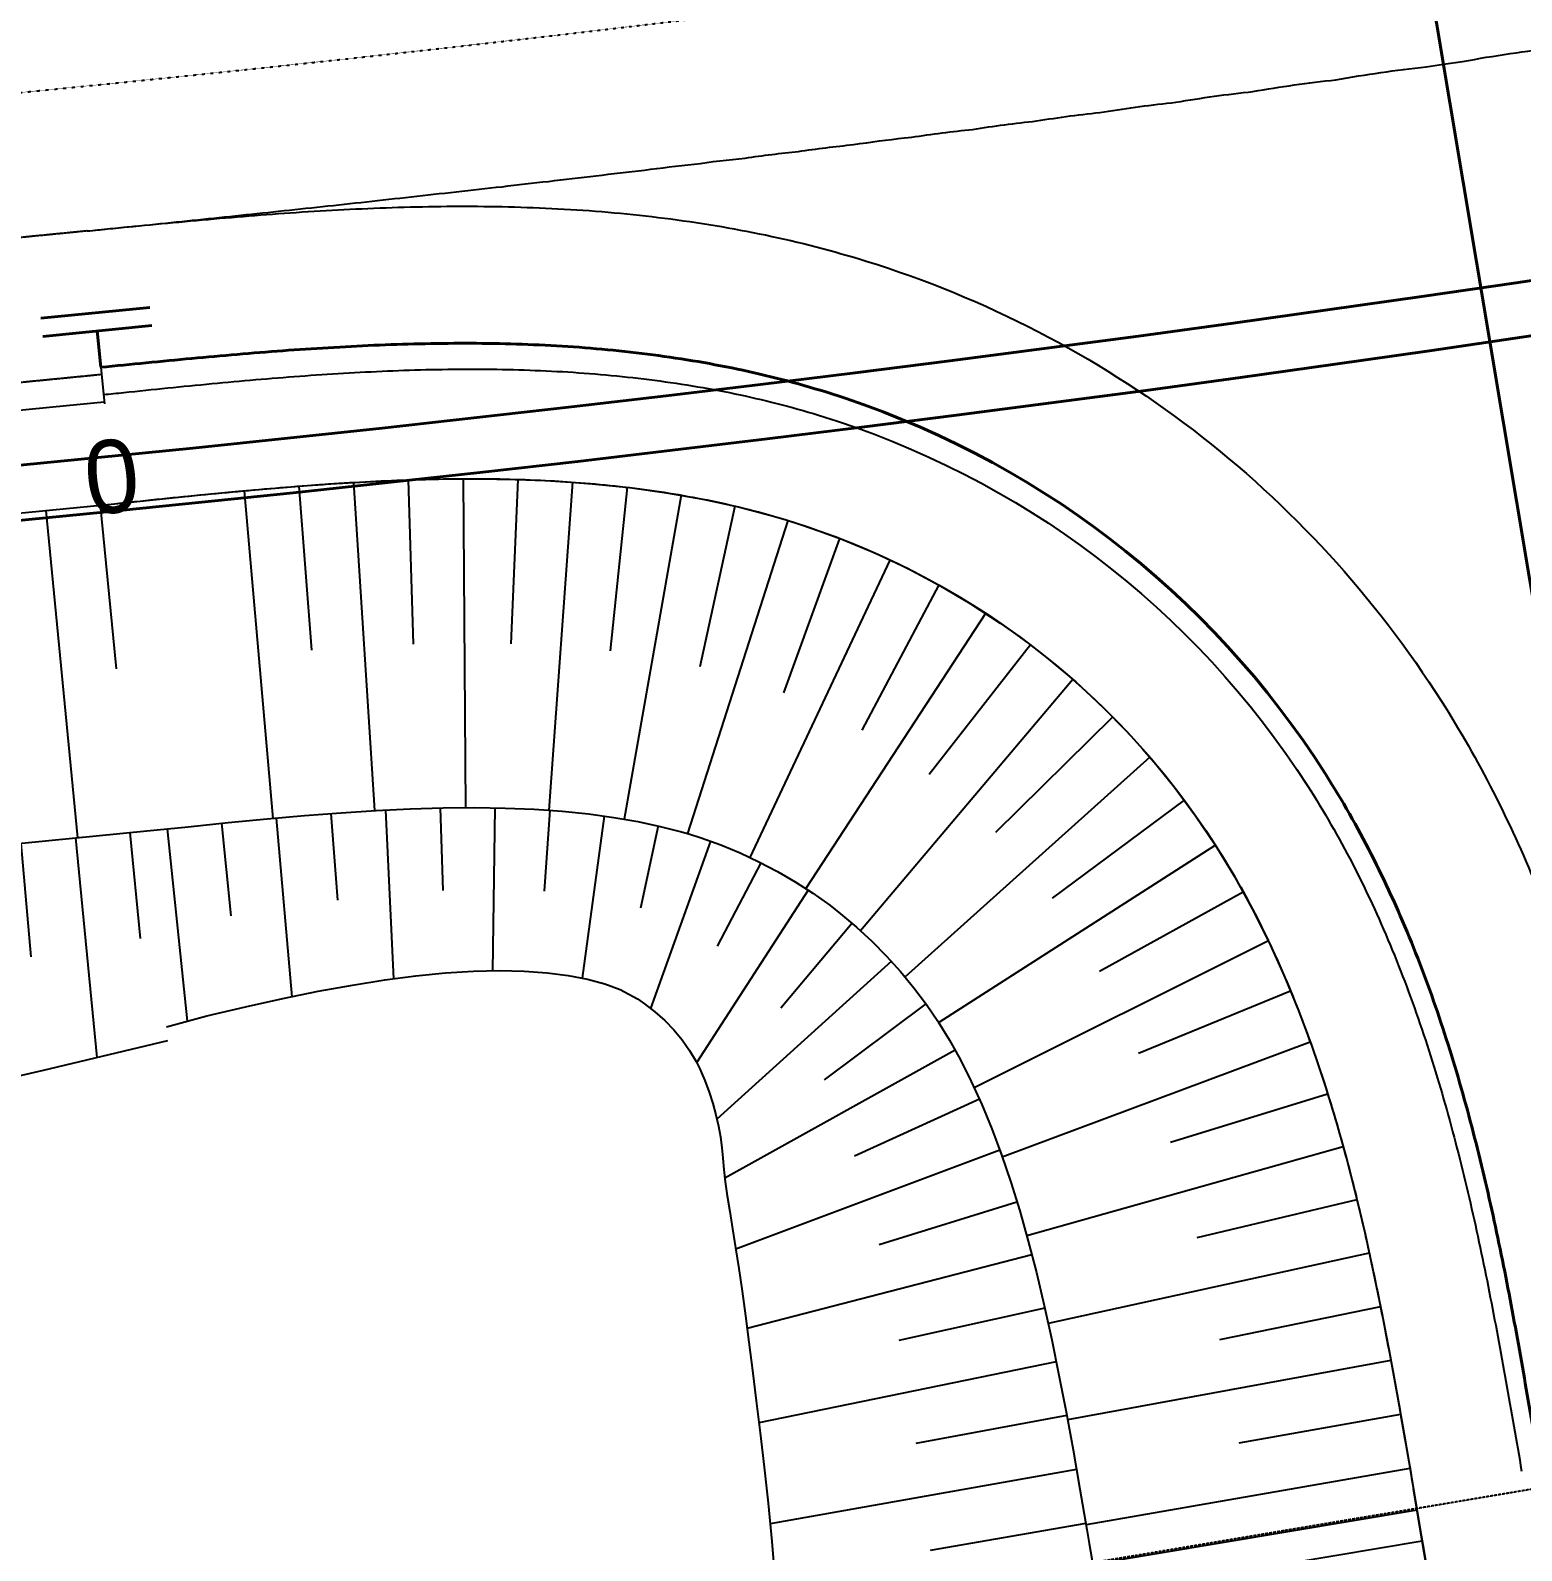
# Model space of a CAD drawing. Header units: millimetres. Extents: x 263685 to 14136308, y -2404013 to 2433772.
# Drawn here: x 6931679 to 6972507, y -711084 to -669483 of the extents above; entities that cross this region are included whole.
import ezdxf
from ezdxf.enums import TextEntityAlignment as Align

# ---------------------------------------------------------------- set-up
doc = ezdxf.new("R2010")
doc.units = ezdxf.units.MM
for name, pattern in [('15-15', [6, 1.5, -3, 1.5]), ('DASHED', [7, 5, -2, 0]), ('Штриховая', [3, 2, -1])]:
    doc.linetypes.add(name, pattern=pattern)
for name, color, linetype, lineweight in [('1-Бетон', 106, 'Continuous', 35), ('До_примыкания.Пикетаж', 7, 'Continuous', 15), ('Железная дорога.0', 7, 'Continuous', 9)]:
    doc.layers.add(name, color=color, linetype=linetype, lineweight=lineweight)
doc.layers.add('_Defpoints', color=8, linetype='Continuous', plot=False)
for name, color, linetype in [('До_примыкания.Верх покрытия', 7, 'Continuous'), ('До_примыкания.Ось трассы', 7, 'Continuous'), ('До_примыкания.Проектные откосы', 7, 'Continuous'), ('Основное направление 30.05.Верх покрытия', 7, 'Continuous'), ('Основное направление 30.05.Ось трассы', 7, 'Continuous'), ('Основное направление 30.05.Проектные откосы', 84, 'Continuous'), ('Ось_петли_новый план.Верх покрытия', 7, 'Continuous'), ('Петля 1 ось справа.Верх покрытия', 7, 'Continuous'), ('Съезд Сартана.Верх покрытия', 7, 'Continuous'), ('Съезд Сартана.Ось трассы', 7, 'Continuous'), ('Съезд Сартана.Проектные откосы', 84, 'Continuous'), ('Съезд Сартана.Трубы', 7, 'Continuous')]:
    doc.layers.add(name, color=color, linetype=linetype)
doc.styles.add('Пикетаж_1', font='pragmai.shx', dxfattribs={"height": 2})

# ---------------------------------------------------------------- blocks, each defined once
blk = doc.blocks.new('alignment_tc_sign')
at = {"layer": 'Железная дорога.0', "color": 0, "linetype": 'ByBlock', "lineweight": -2}
for p, q in [((-1.5, 1.5), (1.5, 1.5)), ((-1.5, 1), (1.5, 1)), ((0, 0), (0, 1))]:
    blk.add_line(p, q, dxfattribs=at)
blk = doc.blocks.new('stationing')
at = {"layer": 'Железная дорога.0', "color": 1}
blk.add_line((0, 1), (0, -1), dxfattribs=at)
blk = doc.blocks.new('A$C9D956975')
at = {"layer": 'Основное направление 30.05.Проектные откосы'}
for p, q in [((6236234.36, 5216966.826, 22.73), (6236240.448, 5216973.455, 22.73)), ((6236233.255, 5216967.841, 22.73), (6236236.299, 5216971.155, 22.73)), ((6236236.561, 5216964.787, 22.73), (6236242.706, 5216971.362, 22.73)), ((6236235.465, 5216965.811, 22.73), (6236238.509, 5216969.126, 22.73)), ((6236238.753, 5216962.739, 22.73), (6236244.898, 5216969.314, 22.73)), ((6236237.657, 5216963.763, 22.73), (6236240.729, 5216967.051, 22.73)), ((6236240.944, 5216960.69, 22.73), (6236247.09, 5216967.265, 22.73)), ((6236239.848, 5216961.714, 22.73), (6236242.921, 5216965.002, 22.73)), ((6236243.136, 5216958.642, 22.73), (6236249.281, 5216965.217, 22.73)), ((6236242.04, 5216959.666, 22.73), (6236245.113, 5216962.954, 22.73))]:
    blk.add_line(p, q, dxfattribs=at)
at = {"layer": 'Основное направление 30.05.Проектные откосы', "linetype": 'Continuous', "flags": 128}
for points in [[(6236249.609, 5216964.911), (6236241.575, 5216972.419), (6236239.043, 5216974.745)], [(6236243.42, 5216958.376), (6236235.474, 5216965.803), (6236232.969, 5216968.104)]]:
    blk.add_lwpolyline(points, dxfattribs=at)
blk = doc.blocks.new('A$CA1BC0C9D')
at = {"layer": 'Основное направление 30.05.Проектные откосы'}
for p, q in [((6236240.492, 5216973.414, 16.73), (6236244.575, 5216977.86, 16.73)), ((6236239.387, 5216974.429, 16.73), (6236241.358, 5216976.575, 16.73)), ((6236242.692, 5216971.375, 16.73), (6236247.104, 5216976.095, 16.73)), ((6236241.596, 5216972.399, 16.73), (6236243.731, 5216974.683, 16.73)), ((6236244.884, 5216969.327, 16.73), (6236249.58, 5216974.352, 16.73)), ((6236243.788, 5216970.351, 16.73), (6236246.065, 5216972.787, 16.73)), ((6236247.076, 5216967.278, 16.73), (6236252.057, 5216972.608, 16.73)), ((6236245.98, 5216968.302, 16.73), (6236248.399, 5216970.891, 16.73)), ((6236249.268, 5216965.23, 16.73), (6236254.533, 5216970.864, 16.73)), ((6236248.172, 5216966.254, 16.73), (6236250.733, 5216968.995, 16.73))]:
    blk.add_line(p, q, dxfattribs=at)
at = {"layer": 'Основное направление 30.05.Проектные откосы', "linetype": 'Continuous', "flags": 128}
for points in [[(6236254.962, 5216970.562), (6236245.807, 5216977.008), (6236242.931, 5216978.996)], [(6236249.609, 5216964.911), (6236241.575, 5216972.419), (6236239.043, 5216974.745)]]:
    blk.add_lwpolyline(points, dxfattribs=at)
blk = doc.blocks.new('A$C8F069150')
at = {"layer": 'Съезд Сартана.Проектные откосы'}
blk.add_line((6236230.206, 5217013.715, 25.775), (6236237.238, 5217008.098, 25.775), dxfattribs=at)
at = {"layer": 'Съезд Сартана.Проектные откосы', "linetype": 'Continuous', "flags": 128}
blk.add_lwpolyline([(6236230.04, 5217013.507), (6236230.266, 5217013.79), (6236236.507, 5217021.604)], dxfattribs=at)
blk = doc.blocks.new('A$C5F8BC030')
at = {"layer": 'Съезд Сартана.Проектные откосы'}
blk.add_line((6236229.673, 5217013.048, 25.705), (6236236.706, 5217007.431, 25.705), dxfattribs=at)
at = {"layer": 'Съезд Сартана.Проектные откосы', "linetype": 'Continuous', "flags": 128}
for points in [[(6236229.308, 5217012.591), (6236230.039, 5217013.505)], [(6236236.34, 5217006.974), (6236237.071, 5217007.888)]]:
    blk.add_lwpolyline(points, dxfattribs=at)
blk = doc.blocks.new('A$CE4F8ACE9')
at = {"layer": 'Съезд Сартана.Проектные откосы'}
blk.add_line((6236236.706, 5217007.431, 19.705), (6236243.627, 5217001.903, 19.705), dxfattribs=at)
at = {"layer": 'Съезд Сартана.Проектные откосы', "linetype": 'Continuous', "flags": 128}
for points in [[(6236236.34, 5217006.974), (6236237.071, 5217007.888)], [(6236244.104, 5217002.27), (6236243.15, 5217001.535)]]:
    blk.add_lwpolyline(points, dxfattribs=at)
blk = doc.blocks.new('дорога план')
at = {"layer": 'До_примыкания.Верх покрытия', "color": 5, "flags": 128}
for points in [[(134781, -8031, -0.000078), (135336, -7976, -0.000658), (136492, -7861, -0.001333), (137657, -7743, -0.002014), (138833, -7622, -0.002701), (140019, -7498, -0.003397), (141217, -7372, -0.004102), (142425, -7242, -0.00482), (143647, -7109, -0.005556), (144884, -6973, -0.006313), (146138, -6833, -0.0071), (147412, -6688, -0.007923), (148710, -6539, -0.008793), (150036, -6384, -0.009719), (151397, -6223, -0.010712), (152799, -6054, -0.011786), (154251, -5877, -0.012952), (155765, -5690, -0.012461), (157159, -5509), (157354, -5490, -0.013771), (159022, -5276, -0.014227), (160773, -5049, -0.014713), (162623, -4804, -0.015224), (164591, -4539, -0.015756), (166698, -4249, -0.016305), (168971, -3931, -0.016865), (171443, -3577), (171916, -3508), (172439, -3433, -0.017391), (175046, -3048, -0.016807)], [(134778, -8031, -0.001563), (137289, -7789, -0.004688), (139851, -7575, -0.007813), (142463, -7422, -0.010938), (145127, -7366, -0.014063), (147836, -7445, -0.017189), (150582, -7697, -0.020315), (153347, -8161, -0.023458), (156108, -8878, -0.177871), (171845, -20939, -0.023458), (173255, -23419, -0.020315), (174423, -25968, -0.017189), (175380, -28554, -0.014063), (176160, -31150, -0.010938), (176799, -33736, -0.007813), (177330, -36299, -0.004688), (177789, -38828, -0.001563), (178208, -41316, -0.001563)]]:
    blk.add_lwpolyline(points, format="xyb", dxfattribs=at)
at = {"layer": 'До_примыкания.Верх покрытия', "color": 6, "flags": 128}
blk.add_lwpolyline([(135222, -12509, -0.000076), (135775, -12453, -0.002148), (138187, -12213, -0.005102), (140594, -12010, -0.008056), (142997, -11870, -0.01101), (145396, -11823, -0.013964), (147786, -11895, -0.016919), (150159, -12113, -0.019874), (152503, -12504, -0.022829), (154797, -13092, -0.17784), (168181, -23259, -0.023445), (169399, -25379, -0.020319), (170430, -27605, -0.017192), (171295, -29909, -0.014067), (172016, -32270, -0.010941), (172620, -34672, -0.007816), (173134, -37101, -0.00469), (173590, -39549, -0.001565), (174015, -42010)], format="xyb", dxfattribs=at)
at = {"layer": 'До_примыкания.Верх покрытия', "color": 84, "flags": 128}
blk.add_lwpolyline([(135516, -15495, -0.000073), (136068, -15438, -0.002131), (138454, -15202, -0.005084), (140800, -15003, -0.008037), (143107, -14868, -0.01099), (145373, -14823, -0.013944), (147596, -14889, -0.016897), (149767, -15088, -0.019851), (151876, -15438, -0.022806), (153905, -15957, -0.177841), (165647, -24865, -0.023467), (166726, -26741, -0.020339), (167655, -28745, -0.017212), (168448, -30856, -0.014085), (169120, -33056, -0.010959), (169693, -35330, -0.007832), (170188, -37667, -0.004707), (170634, -40060, -0.001581), (171056, -42502)], format="xyb", dxfattribs=at)
at = {"layer": 'До_примыкания.Ось трассы', "color": 1, "lineweight": 40, "flags": 128}
blk.add_lwpolyline([(135149, -11763, -0.001563), (137637, -11523, -0.004688), (140128, -11315, -0.007813), (142624, -11169, -0.010938), (145123, -11116, -0.014063), (147622, -11189, -0.017189), (150111, -11417, -0.020315), (152576, -11831, -0.023442), (154995, -12459, -0.177836), (168677, -22945, -0.023442), (169912, -25118, -0.020315), (170953, -27390, -0.017189), (171821, -29734, -0.014063), (172540, -32128, -0.010938), (173139, -34555, -0.007813), (173647, -37003, -0.004688), (174093, -39462, -0.001563), (174509, -41928)], format="xyb", dxfattribs=at)
at = {"layer": 'До_примыкания.Проектные откосы', "color": 84}
for p, q in [((142063, -14921, 22941), (142624, -23903, 22941)), ((143562, -14853, 22941), (143688, -19352, 22941)), ((145061, -14826, 22941), (145122, -23825, 22941)), ((146561, -14843, 22941), (146365, -19339, 22941)), ((148059, -14923, 22941), (147405, -23898, 22941)), ((139072, -15145, 22941), (139847, -24112, 22941)), ((140567, -15022, 22941), (140907, -19509, 22941)), ((149552, -15062, 22941), (149083, -19539, 22941)), ((151036, -15282, 22941), (149460, -24142, 22941)), ((152506, -15580, 22941), (151542, -19977, 22941)), ((153953, -15972, 22941), (151194, -24539, 22941)), ((155370, -16465, 22941), (153829, -20695, 22941)), ((156746, -17059, 22941), (152902, -25194, 22941)), ((158083, -17740, 22941), (155973, -21718, 22941)), ((159362, -18522, 22941), (154434, -26049, 22941)), ((160590, -19383, 22941), (157816, -22927, 22941)), ((161749, -20334, 22941), (155933, -27205, 22941)), ((162839, -21365, 22941), (159628, -24516, 22941)), ((163858, -22464, 22941), (157149, -28470, 22941)), ((164792, -23638, 22941), (161178, -26317, 22941)), ((139936, -24104, 16941), (140360, -28992, 16941)), ((141431, -23982, 16941), (141611, -26349, 16941)), ((142928, -23888, 16941), (143146, -28503, 16941)), ((144427, -23832, 16941), (144492, -26088, 16941)), ((145927, -23831, 16941), (145857, -28286, 16941)), ((147425, -23899, 16941), (147268, -26114, 16941)), ((148916, -24057, 16941), (148306, -28495, 16941)), ((136950, -24395, 16941), (137490, -29663, 16941)), ((138442, -24245, 16941), (138695, -26773, 16941)), ((150391, -24327, 16941), (149904, -26583, 16941)), ((151829, -24751, 16941), (150182, -29324, 16941)), ((165649, -24868, 22941), (158069, -29720, 22941)), ((153207, -25340, 16941), (152008, -27623, 16941)), ((154503, -26094, 16941), (151441, -30809, 16941)), ((166411, -26160, 22941), (162469, -28328, 22941)), ((155698, -26999, 16941), (153746, -29322, 16941)), ((167098, -27493, 22941), (159038, -31507, 22941)), ((156775, -28041, 16941), (151994, -32352, 16941)), ((167701, -28866, 22941), (163537, -30571, 22941)), ((157720, -29205, 16941), (154934, -31286, 16941)), ((168241, -30266, 22941), (159804, -33400, 22941)), ((158515, -30476, 16941), (152209, -33967, 16941)), ((159180, -31820, 16941), (155764, -33370, 16941)), ((168715, -31688, 22941), (164414, -33010, 22941)), ((159736, -33212, 16941), (152506, -35912, 16941)), ((169138, -33128, 22941), (160473, -35557, 22941)), ((160207, -34636, 16941), (156436, -35800, 16941)), ((169514, -34579, 22941), (165134, -35612, 22941)), ((160611, -36080, 16941), (152817, -38088, 16941)), ((169850, -36041, 22941), (161057, -37959, 22941)), ((160965, -37538, 16941), (156967, -38413, 16941)), ((170156, -37510, 22941), (165747, -38406, 22941)), ((161277, -39005, 16941), (153137, -40664, 16941)), ((170438, -38983, 22941), (161584, -40595, 22941)), ((161562, -40478, 16941), (157428, -41232, 16941)), ((170703, -40459, 22941), (166271, -41238, 22941)), ((161828, -41954, 16941), (153440, -43429, 16941)), ((170959, -41937, 22941), (162090, -43463, 22941)), ((162084, -43432, 16941), (157824, -44165, 16941))]:
    blk.add_line(p, q, dxfattribs=at)
at = {"layer": 'До_примыкания.Проектные откосы', "color": 84, "linetype": 'Continuous', "flags": 128}
for points in [[(135516, -15495), (136657, -15378), (137788, -15265), (138911, -15159), (140024, -15063), (141128, -14979), (142224, -14911), (143310, -14860), (144388, -14830), (145456, -14823), (146515, -14841), (147563, -14887), (148599, -14962), (149623, -15070), (150633, -15211), (151628, -15388), (152606, -15602), (153564, -15855), (153905, -15957), (154503, -16149), (155427, -16486), (156335, -16865), (157224, -17285), (158094, -17746), (158941, -18247), (159765, -18786), (160298, -19165), (160563, -19363), (161078, -19766), (161830, -20402), (162552, -21073), (163242, -21776), (163900, -22511), (164523, -23275), (165110, -24067), (165647, -24865), (165661, -24886), (166176, -25733), (166658, -26611), (167109, -27516), (167529, -28446), (167920, -29400), (168282, -30375), (168618, -31370), (168929, -32382), (169217, -33412), (169485, -34456), (169735, -35515), (169969, -36587), (170189, -37672), (170399, -38768), (170601, -39875), (170797, -40993), (170991, -42121), (171056, -42502)], [(136397, -24452), (137527, -24336), (138622, -24227), (139685, -24126), (140715, -24037), (141712, -23961), (142676, -23900), (143608, -23856), (144506, -23830), (145372, -23823), (146203, -23836), (147001, -23869), (147763, -23923), (148491, -23998), (149182, -24093), (149836, -24208), (150452, -24341), (151030, -24491), (151229, -24550), (151575, -24660), (152110, -24852), (152636, -25069), (153152, -25311), (153656, -25576), (154147, -25864), (154625, -26174), (154934, -26392), (155089, -26506), (155387, -26738), (155824, -27105), (156244, -27492), (156645, -27898), (157028, -28322), (157391, -28764), (157733, -29222), (158046, -29683), (158053, -29695), (158361, -30198), (158663, -30743), (158957, -31330), (159243, -31959), (159518, -32628), (159783, -33338), (160038, -34087), (160281, -34875), (160513, -35700), (160735, -36563), (160948, -37463), (161153, -38399), (161351, -39370), (161544, -40376), (161734, -41417), (161923, -42491), (162113, -43599), (162178, -43980)], [(136397, -24452), (137527, -24336), (138622, -24227), (139685, -24126), (140715, -24037), (141712, -23961), (142676, -23900), (143608, -23856), (144506, -23830), (145372, -23823), (146203, -23836), (147001, -23869), (147763, -23923), (148491, -23998), (149182, -24093), (149836, -24208), (150452, -24341), (151030, -24491), (151229, -24550), (151575, -24660), (152110, -24852), (152636, -25069), (153152, -25311), (153656, -25576), (154147, -25864), (154625, -26174), (154934, -26392), (155089, -26506), (155387, -26738), (155824, -27105), (156244, -27492), (156645, -27898), (157028, -28322), (157391, -28764), (157733, -29222), (158046, -29683), (158053, -29695), (158361, -30198), (158663, -30743), (158957, -31330), (159243, -31959), (159518, -32628), (159783, -33338), (160038, -34087), (160281, -34875), (160513, -35700), (160735, -36563), (160948, -37463), (161153, -38399), (161351, -39370), (161544, -40376), (161734, -41417), (161923, -42491), (162113, -43599), (162178, -43980)], [(136925, -29817), (138029, -29516), (139091, -29267), (140110, -29042), (141085, -28844), (142018, -28674), (142910, -28533), (143759, -28423), (144566, -28344), (145330, -28297), (146049, -28282), (146724, -28299), (147351, -28346), (147929, -28422), (148457, -28525), (148932, -28653), (149352, -28805), (149709, -28992), (149823, -29064), (150015, -29194), (150301, -29416), (150569, -29656), (150816, -29914), (151042, -30187), (151245, -30475), (151424, -30776), (151529, -30981), (151577, -31088), (151666, -31298), (151784, -31615), (151885, -31928), (151969, -32238), (152037, -32543), (152090, -32843), (152128, -33138), (152153, -33418), (152153, -33425), (152180, -33729), (152222, -34072), (152277, -34456), (152343, -34884), (152418, -35357), (152501, -35877), (152590, -36445), (152680, -37065), (152771, -37736), (152865, -38459), (152963, -39233), (153065, -40061), (153171, -40942), (153282, -41877), (153383, -42869), (153490, -43915), (153572, -45022)]]:
    blk.add_lwpolyline(points, dxfattribs=at)
at = {"layer": 'Основное направление 30.05.Верх покрытия', "color": 6, "flags": 128}
for points in [[(-265125, 63916, 0.023087), (-196068, 37485, 0.184202), (374243, 63136)], [(-265125, 53180, 0.021762), (-199161, 28134, 0.038759), (-77278, -1938, 0.025058), (3012, -14935, 0.040649), (135241, -12708)]]:
    blk.add_lwpolyline(points, format="xyb", dxfattribs=at)
at = {"layer": 'Основное направление 30.05.Верх покрытия', "color": 5, "flags": 128}
blk.add_lwpolyline([(-265125, 62822, 0.022954), (-196382, 36536, 0.184063), (374243, 62046)], format="xyb", dxfattribs=at)
at = {"layer": 'Основное направление 30.05.Верх покрытия', "color": 84, "flags": 128}
blk.add_lwpolyline([(-265125, 49916, 0.021366), (-200103, 25285, 0.038759), (-77769, -4898, 0.025058), (2819, -17929, 0.040644), (135520, -15696)], format="xyb", dxfattribs=at)
at = {"layer": 'Ось_петли_новый план.Верх покрытия', "color": 5, "linetype": 'DASHED', "flags": 128}
for points in [[(134781, -8031, -0.065719), (-77117, -1002)], [(135168, -11962, -0.065719), (-77764, -4899, -0.065719)]]:
    blk.add_lwpolyline(points, format="xyb", dxfattribs=at)
at = {"layer": 'Петля 1 ось справа.Верх покрытия', "color": 5, "linetype": '15-15', "flags": 128}
blk.add_lwpolyline([(-265125, 58518, 0.022417), (-197623, 32786, 0.183514), (374243, 57743)], format="xyb", dxfattribs=at)
at = {"layer": 'Съезд Сартана.Верх покрытия', "color": 84, "flags": 128}
blk.add_lwpolyline([(174287, -61872, -0.001467), (173657, -58132), (171056, -42502), (171056, -42502)], format="xyb", dxfattribs=at)
at = {"layer": 'Съезд Сартана.Ось трассы', "color": 1, "lineweight": 40, "flags": 128}
blk.add_lwpolyline([(180809, -56942), (170275, 6358)], dxfattribs=at)
at = {"layer": 'Съезд Сартана.Трубы', "color": 1, "linetype": 'Штриховая', "lineweight": -3, "flags": 128}
blk.add_lwpolyline([(195065, -39049), (153635, -45944)], dxfattribs=at)
at = {"color": 7, "linetype": 'Continuous', "lineweight": -3, "xscale": 1000.000000000001, "yscale": 1000.000000000001, "zscale": 1000.000000000001, "rotation": 228.0647678918259}
for name in ['A$C9D956975', 'A$C8F069150', 'A$CA1BC0C9D', 'A$C5F8BC030']:
    blk.add_blockref(name, (286841929, 8125571085), dxfattribs=at)
at = {"color": 84, "linetype": 'Continuous', "lineweight": -3, "xscale": 1000.000000000001, "yscale": 1000.000000000001, "zscale": 1000.000000000001, "rotation": 228.0647678918259}
blk.add_blockref('A$CE4F8ACE9', (286841929, 8125571085), dxfattribs=at)
at = {"layer": 'До_примыкания.Ось трассы', "color": 2, "lineweight": 40, "xscale": 1000.000000000001, "yscale": 1000.000000000001, "zscale": 1000.000000000001, "rotation": 5.620174228381985}
blk.add_blockref('alignment_tc_sign', (135149, -11763), dxfattribs=at)
at = {"layer": 'До_примыкания.Пикетаж', "xscale": 1000.000000000001, "yscale": 1000.000000000001, "zscale": 1000.000000000001, "rotation": 5.620174228381985}
blk.add_blockref('stationing', (135149, -11763), dxfattribs=at)
at = {"layer": 'До_примыкания.Пикетаж', "color": 1, "style": 'Пикетаж_1'}
blk.add_text('0', height=2000, rotation=5.6202, dxfattribs=at).set_placement((135540, -15744), align=Align.CENTER)
blk = doc.blocks.new('мост план кальмиус')
at = {"layer": 'Defpoints'}
for points in [[(78894, -8410.8), (81879.2, -8113.9)], [(78943.5, -8908.4), (81928.7, -8611.5)], [(80436.1, -8759.9), (80634, -10750.1)]]:
    blk.add_lwpolyline(points, dxfattribs=at)

msp = doc.modelspace()

# ---------------------------------------------------------------- linework, layer by layer
at = {"layer": '_Defpoints', "lineweight": 40, "flags": 128}
msp.add_lwpolyline([(6526179.6907, -618463.5811, 0.2084871919), (7179693.3927, -618583.0137, 0.2084871919)], format="xyb", dxfattribs=at)
at = {"layer": 'Основное направление 30.05.Ось трассы', "color": 2, "lineweight": 40, "true_color": 0xf1eb1f, "flags": 128}
msp.add_lwpolyline([(6526779.3492, -617088.6594, 0.2084871919), (7179094.2368, -617207.8729, 0.2084871919)], format="xyb", dxfattribs=at)

# ---------------------------------------------------------------- block references
at = {"rotation": 0.05956409231201451}
msp.add_blockref('дорога план', (6798447.7567, -667080.4588), dxfattribs=at)
at = {"layer": '1-Бетон'}
msp.add_blockref('мост план кальмиус', (6853073.53, -668947.9294), dxfattribs=at)

doc.saveas('drawing.dxf')
